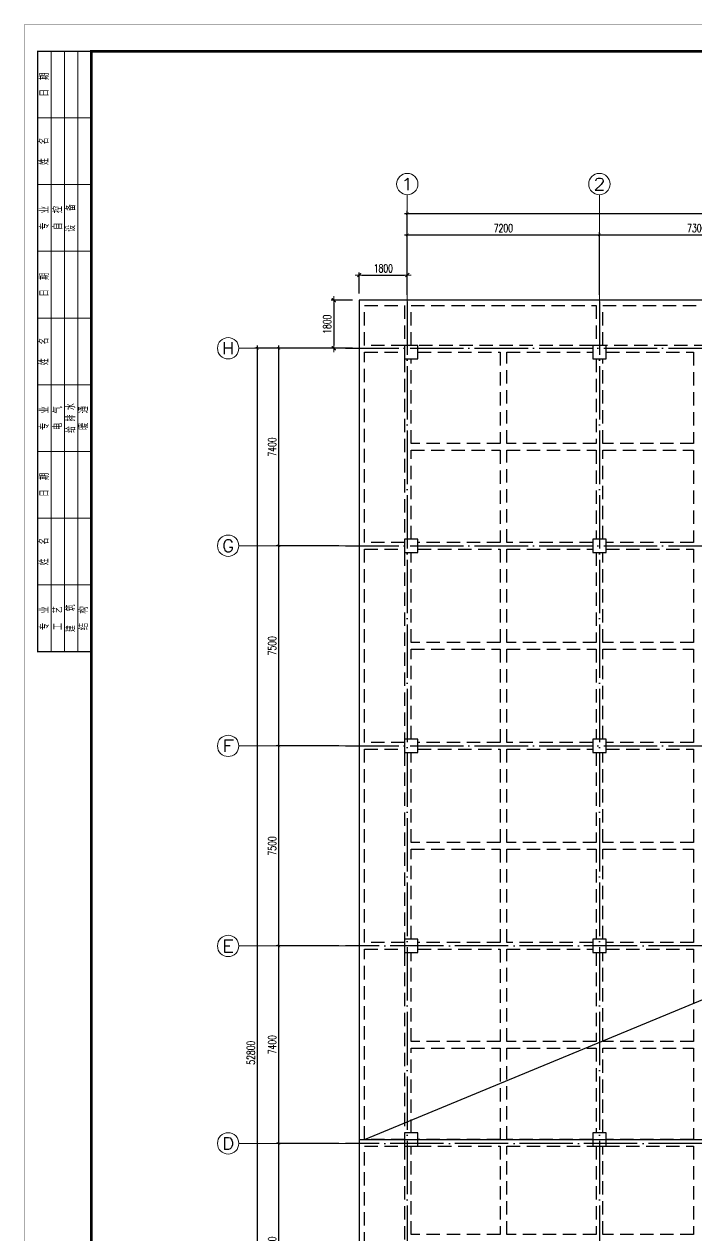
# Model space of a CAD drawing. Extents: x -21254 to 860439, y -324318 to 454338.
# Drawn here: x 399183 to 424393, y -201501 to -156098 of the extents above; entities that cross this region are included whole.
import ezdxf
from ezdxf.enums import TextEntityAlignment as Align

# ---------------------------------------------------------------- set-up
doc = ezdxf.new("R2010")
doc.units = 0
doc.header["$LTSCALE"] = 1000
doc.header["$MEASUREMENT"] = 0
doc.linetypes.add('DASHED', pattern=[0.75, 0.5, -0.25])
doc.linetypes.add('DOTE', pattern=[2.42, 2, -0.2, 0.02, -0.2])
doc.layers.get('0').update_dxf_attribs({"linetype": 'CONTINUOUS'})
doc.layers.get('Defpoints').update_dxf_attribs({"linetype": 'CONTINUOUS', "lineweight": 5})
for name, color, linetype in [('AXIS_TEXT', 7, 'CONTINUOUS'), ('BEAM_CONT', 4, 'CONTINUOUS'), ('BEAM_DASH', 144, 'DASHED'), ('COLU', 7, 'CONTINUOUS'), ('DIMENSION', 3, 'CONTINUOUS'), ('DOTE', 1, 'DOTE')]:
    doc.layers.add(name, color=color, linetype=linetype)
doc.layers.add('DIM', color=3, linetype='CONTINUOUS', lineweight=5)
doc.layers.add('FRAME', color=3, linetype='CONTINUOUS', lineweight=5)
doc.styles.add('_TCH_AXIS', font='COMPLEX', dxfattribs={"bigfont": 'GBCBIG'})
doc.styles.add('COMPLEX', font='COMPLEX')
doc.styles.add('DXFS', font='txt.shx', dxfattribs={"width": 0.65, "bigfont": 'dxfs.shx'})
doc.styles.add('TSSD_Dimension', font='TXT.shx', dxfattribs={"width": 0.7, "bigfont": 'hztxt.shx'})
doc.dimstyles.new('TSSD_100_100$0', dxfattribs={"dimtxt": 300, "dimasz": 100, "dimexe": 100, "dimexo": 250, "dimgap": 100, "dimtad": 1, "dimdec": 0, "dimzin": 0, "dimdsep": 46, "dimtxsty": 'TSSD_Dimension', "dimblk1": '_tsdbk', "dimblk2": '_tsdbk', "dimsah": 1, "dimcen": 0, "dimdle": 100, "dimclrt": 7, "dimadec": 1, "dimazin": 0, "dimtfac": 1, "dimtdec": 0, "dimtix": 1, "dimtmove": 2, "dimatfit": 3, "dimldrblk": '_tsdbk', "dimfxl": 100, "dimtolj": 1, "dimtzin": 0, "dimarcsym": 0})

# ---------------------------------------------------------------- blocks, each defined once
blk = doc.blocks.new('_ARCHTICK')
at = {"color": 0, "linetype": 'ByBlock', "const_width": 0.15}
blk.add_lwpolyline([(-0.5, -0.5), (0.5, 0.5)], dxfattribs=at)
blk = doc.blocks.new('*D1281')
at = {"layer": 'Defpoints', "color": 0, "ltscale": 0.5, "transparency": 16777216}
for p in [(420743, -163988), (413543, -166488), (420743, -166488)]:
    blk.add_point(p, dxfattribs=at)
at = {"layer": 'DIM', "color": 0, "lineweight": -2, "ltscale": 0.5, "transparency": 16777216}
for p, q in [((413543, -166238), (413543, -163888)), ((420743, -166238), (420743, -163888)), ((413443, -163988), (420843, -163988))]:
    blk.add_line(p, q, dxfattribs=at)
at = {"layer": 'DIM', "color": 0, "lineweight": -2, "ltscale": 0.5, "transparency": 16777216, "xscale": 100, "yscale": 100, "zscale": 100, "rotation": 180}
blk.add_blockref('_ARCHTICK', (413543, -163988), dxfattribs=at)
at = {"layer": 'DIM', "color": 0, "lineweight": -2, "ltscale": 0.5, "transparency": 16777216, "xscale": 100, "yscale": 100, "zscale": 100}
blk.add_blockref('_ARCHTICK', (420743, -163988), dxfattribs=at)
at = {"layer": 'DIM', "color": 3, "ltscale": 0.5, "transparency": 16777216, "insert": (417143, -163738), "char_height": 300, "attachment_point": 5, "style": 'TSSD_Dimension'}
blk.add_mtext('\\A1;7200', dxfattribs=at)
blk = doc.blocks.new('*D1282')
at = {"layer": 'Defpoints', "color": 0, "ltscale": 0.5, "transparency": 16777216}
for p in [(428043, -163988), (420743, -166488), (428043, -166488)]:
    blk.add_point(p, dxfattribs=at)
at = {"layer": 'DIM', "color": 0, "lineweight": -2, "ltscale": 0.5, "transparency": 16777216}
for p, q in [((420743, -166238), (420743, -163888)), ((428043, -166238), (428043, -163888)), ((420643, -163988), (428143, -163988))]:
    blk.add_line(p, q, dxfattribs=at)
at = {"layer": 'DIM', "color": 0, "lineweight": -2, "ltscale": 0.5, "transparency": 16777216, "xscale": 100, "yscale": 100, "zscale": 100, "rotation": 180}
blk.add_blockref('_ARCHTICK', (420743, -163988), dxfattribs=at)
at = {"layer": 'DIM', "color": 0, "lineweight": -2, "ltscale": 0.5, "transparency": 16777216, "xscale": 100, "yscale": 100, "zscale": 100}
blk.add_blockref('_ARCHTICK', (428043, -163988), dxfattribs=at)
at = {"layer": 'DIM', "color": 3, "ltscale": 0.5, "transparency": 16777216, "insert": (424393, -163738), "char_height": 300, "attachment_point": 5, "style": 'TSSD_Dimension'}
blk.add_mtext('\\A1;7300', dxfattribs=at)
blk = doc.blocks.new('*D1292')
at = {"layer": 'Defpoints', "color": 0, "ltscale": 0.5, "transparency": 16777216}
for p in [(485843, -163188), (413543, -166488), (485843, -166488)]:
    blk.add_point(p, dxfattribs=at)
at = {"layer": 'DIM', "color": 0, "lineweight": -2, "ltscale": 0.5, "transparency": 16777216}
for p, q in [((413443, -163188), (485943, -163188)), ((413543, -166238), (413543, -163088)), ((485843, -166238), (485843, -163088))]:
    blk.add_line(p, q, dxfattribs=at)
at = {"layer": 'DIM', "color": 0, "lineweight": -2, "ltscale": 0.5, "transparency": 16777216, "xscale": 100, "yscale": 100, "zscale": 100, "rotation": 180}
blk.add_blockref('_ARCHTICK', (413543, -163188), dxfattribs=at)
at = {"layer": 'DIM', "color": 0, "lineweight": -2, "ltscale": 0.5, "transparency": 16777216, "xscale": 100, "yscale": 100, "zscale": 100}
blk.add_blockref('_ARCHTICK', (485843, -163188), dxfattribs=at)
at = {"layer": 'DIM', "color": 3, "ltscale": 0.5, "transparency": 16777216, "insert": (449693, -162938), "char_height": 300, "attachment_point": 5, "style": 'TSSD_Dimension'}
blk.add_mtext('\\A1;72300', dxfattribs=at)
blk = doc.blocks.new('*D1295')
at = {"layer": 'Defpoints', "color": 0, "ltscale": 0.5, "transparency": 16777216}
for p in [(408727, -198041), (411227, -198041), (411227, -205741)]:
    blk.add_point(p, dxfattribs=at)
at = {"layer": 'DIM', "color": 0, "lineweight": -2, "ltscale": 0.5, "transparency": 16777216}
for p, q in [((408727, -205841), (408727, -197941)), ((410977, -198041), (408627, -198041)), ((410977, -205741), (408627, -205741))]:
    blk.add_line(p, q, dxfattribs=at)
at = {"layer": 'DIM', "color": 0, "lineweight": -2, "ltscale": 0.5, "transparency": 16777216, "xscale": 100, "yscale": 100, "zscale": 100}
for p, rotation in [((408727, -198041), 90), ((408727, -205741), 270)]:
    blk.add_blockref('_ARCHTICK', p, dxfattribs=dict(at, rotation=rotation))
at = {"layer": 'DIM', "color": 3, "ltscale": 0.5, "transparency": 16777216, "insert": (408477, -201891), "char_height": 300, "attachment_point": 5, "rotation": 90, "style": 'TSSD_Dimension'}
blk.add_mtext('\\A1;7700', dxfattribs=at)
blk = doc.blocks.new('*D1296')
at = {"layer": 'Defpoints', "color": 0, "ltscale": 0.5, "transparency": 16777216}
for p in [(408727, -190641), (411227, -190641), (411227, -198041)]:
    blk.add_point(p, dxfattribs=at)
at = {"layer": 'DIM', "color": 0, "lineweight": -2, "ltscale": 0.5, "transparency": 16777216}
for p, q in [((410977, -190641), (408627, -190641)), ((408727, -198141), (408727, -190541)), ((410977, -198041), (408627, -198041))]:
    blk.add_line(p, q, dxfattribs=at)
at = {"layer": 'DIM', "color": 0, "lineweight": -2, "ltscale": 0.5, "transparency": 16777216, "xscale": 100, "yscale": 100, "zscale": 100}
for p, rotation in [((408727, -190641), 90), ((408727, -198041), 270)]:
    blk.add_blockref('_ARCHTICK', p, dxfattribs=dict(at, rotation=rotation))
at = {"layer": 'DIM', "color": 3, "ltscale": 0.5, "transparency": 16777216, "insert": (408477, -194341), "char_height": 300, "attachment_point": 5, "rotation": 90, "style": 'TSSD_Dimension'}
blk.add_mtext('\\A1;7400', dxfattribs=at)
blk = doc.blocks.new('*D1297')
at = {"layer": 'Defpoints', "color": 0, "ltscale": 0.5, "transparency": 16777216}
for p in [(408727, -183141), (411227, -183141), (411227, -190641)]:
    blk.add_point(p, dxfattribs=at)
at = {"layer": 'DIM', "color": 0, "lineweight": -2, "ltscale": 0.5, "transparency": 16777216}
for p, q in [((410977, -183141), (408627, -183141)), ((408727, -190741), (408727, -183041)), ((410977, -190641), (408627, -190641))]:
    blk.add_line(p, q, dxfattribs=at)
at = {"layer": 'DIM', "color": 0, "lineweight": -2, "ltscale": 0.5, "transparency": 16777216, "xscale": 100, "yscale": 100, "zscale": 100}
for p, rotation in [((408727, -183141), 90), ((408727, -190641), 270)]:
    blk.add_blockref('_ARCHTICK', p, dxfattribs=dict(at, rotation=rotation))
at = {"layer": 'DIM', "color": 3, "ltscale": 0.5, "transparency": 16777216, "insert": (408477, -186891), "char_height": 300, "attachment_point": 5, "rotation": 90, "style": 'TSSD_Dimension'}
blk.add_mtext('\\A1;7500', dxfattribs=at)
blk = doc.blocks.new('*D1298')
at = {"layer": 'Defpoints', "color": 0, "ltscale": 0.5, "transparency": 16777216}
for p in [(408727, -175641), (411227, -175641), (411227, -183141)]:
    blk.add_point(p, dxfattribs=at)
at = {"layer": 'DIM', "color": 0, "lineweight": -2, "ltscale": 0.5, "transparency": 16777216}
for p, q in [((410977, -175641), (408627, -175641)), ((408727, -183241), (408727, -175541)), ((410977, -183141), (408627, -183141))]:
    blk.add_line(p, q, dxfattribs=at)
at = {"layer": 'DIM', "color": 0, "lineweight": -2, "ltscale": 0.5, "transparency": 16777216, "xscale": 100, "yscale": 100, "zscale": 100}
for p, rotation in [((408727, -175641), 90), ((408727, -183141), 270)]:
    blk.add_blockref('_ARCHTICK', p, dxfattribs=dict(at, rotation=rotation))
at = {"layer": 'DIM', "color": 3, "ltscale": 0.5, "transparency": 16777216, "insert": (408477, -179391), "char_height": 300, "attachment_point": 5, "rotation": 90, "style": 'TSSD_Dimension'}
blk.add_mtext('\\A1;7500', dxfattribs=at)
blk = doc.blocks.new('*D1299')
at = {"layer": 'Defpoints', "color": 0, "ltscale": 0.5, "transparency": 16777216}
for p in [(408727, -168241), (411227, -168241), (411227, -175641)]:
    blk.add_point(p, dxfattribs=at)
at = {"layer": 'DIM', "color": 0, "lineweight": -2, "ltscale": 0.5, "transparency": 16777216}
for p, q in [((410977, -168241), (408627, -168241)), ((408727, -175741), (408727, -168141)), ((410977, -175641), (408627, -175641))]:
    blk.add_line(p, q, dxfattribs=at)
at = {"layer": 'DIM', "color": 0, "lineweight": -2, "ltscale": 0.5, "transparency": 16777216, "xscale": 100, "yscale": 100, "zscale": 100}
for p, rotation in [((408727, -168241), 90), ((408727, -175641), 270)]:
    blk.add_blockref('_ARCHTICK', p, dxfattribs=dict(at, rotation=rotation))
at = {"layer": 'DIM', "color": 3, "ltscale": 0.5, "transparency": 16777216, "insert": (408477, -171941), "char_height": 300, "attachment_point": 5, "rotation": 90, "style": 'TSSD_Dimension'}
blk.add_mtext('\\A1;7400', dxfattribs=at)
blk = doc.blocks.new('*D1300')
at = {"layer": 'Defpoints', "color": 0, "ltscale": 0.5, "transparency": 16777216}
for p in [(407927, -168241), (411227, -168241), (411227, -221041)]:
    blk.add_point(p, dxfattribs=at)
at = {"layer": 'DIM', "color": 0, "lineweight": -2, "ltscale": 0.5, "transparency": 16777216}
for p, q in [((410977, -168241), (407827, -168241)), ((407927, -221141), (407927, -168141)), ((410977, -221041), (407827, -221041))]:
    blk.add_line(p, q, dxfattribs=at)
at = {"layer": 'DIM', "color": 0, "lineweight": -2, "ltscale": 0.5, "transparency": 16777216, "xscale": 100, "yscale": 100, "zscale": 100}
for p, rotation in [((407927, -168241), 90), ((407927, -221041), 270)]:
    blk.add_blockref('_ARCHTICK', p, dxfattribs=dict(at, rotation=rotation))
at = {"layer": 'DIM', "color": 3, "ltscale": 0.5, "transparency": 16777216, "insert": (407677, -194641), "char_height": 300, "attachment_point": 5, "rotation": 90, "style": 'TSSD_Dimension'}
blk.add_mtext('\\A1;52800', dxfattribs=at)
blk = doc.blocks.new('_AXISO')
blk.add_circle((0, 0), 0.5)
at = {"layer": 'AXIS_TEXT', "style": 'COMPLEX', "width": 1.041667}
blk.add_attdef('A', text='', height=0.56, dxfattribs=at).set_placement((-0.25, -0.28), (0.25, -0.28), align=Align.FIT)
blk = doc.blocks.new('_tsdbk')
blk.add_line((-1, 0), (1.5, 0))
at = {"const_width": 0.5}
blk.add_lwpolyline([(-0.7, -0.7), (0.7, 0.7)], dxfattribs=at)
blk = doc.blocks.new('*D1303')
at = {"layer": 'Defpoints', "color": 0, "transparency": 16777216}
for p in [(413543, -165497), (411743, -166441), (413543, -166441)]:
    blk.add_point(p, dxfattribs=at)
at = {"layer": 'DIM', "color": 0, "lineweight": -2, "transparency": 16777216}
for p, q in [((411743, -166191), (411743, -165397)), ((411843, -165497), (413443, -165497)), ((413543, -166191), (413543, -165397))]:
    blk.add_line(p, q, dxfattribs=at)
at = {"layer": 'DIM', "color": 0, "lineweight": -2, "transparency": 16777216, "xscale": 100, "yscale": 100, "zscale": 100}
for p, rotation in [((411743, -165497), 179.9999999999999), ((413543, -165497), 359.9999999999999)]:
    blk.add_blockref('_tsdbk', p, dxfattribs=dict(at, rotation=rotation))
at = {"layer": 'DIM', "color": 7, "transparency": 16777216, "insert": (412643, -165247), "char_height": 300, "attachment_point": 5, "style": 'TSSD_Dimension'}
blk.add_mtext('\\A1;1800', dxfattribs=at)
blk = doc.blocks.new('*D1304')
at = {"layer": 'Defpoints', "color": 0, "transparency": 16777216}
for p in [(411743, -166441), (410784, -168241), (411743, -168241)]:
    blk.add_point(p, dxfattribs=at)
at = {"layer": 'DIM', "color": 0, "lineweight": -2, "transparency": 16777216}
for p, q in [((411493, -166441), (410684, -166441)), ((410784, -166541), (410784, -168141)), ((411493, -168241), (410684, -168241))]:
    blk.add_line(p, q, dxfattribs=at)
at = {"layer": 'DIM', "color": 0, "lineweight": -2, "transparency": 16777216, "xscale": 100, "yscale": 100, "zscale": 100}
for p, rotation in [((410784, -166441), 89.99999999999993), ((410784, -168241), 269.9999999999999)]:
    blk.add_blockref('_tsdbk', p, dxfattribs=dict(at, rotation=rotation))
at = {"layer": 'DIM', "color": 7, "transparency": 16777216, "insert": (410534, -167341), "char_height": 300, "attachment_point": 5, "rotation": 90, "style": 'TSSD_Dimension'}
blk.add_mtext('\\A1;1800', dxfattribs=at)
blk = doc.blocks.new('BW-42863411', base_point=(676491, -11107, 0))
at = {"layer": 'FRAME'}
for points, const_width in [([(676491, 72993), (676491, -11107), (795391, -11107), (795391, 72993)], 20), ([(678991, 71993), (678991, -10107), (794391, -10107), (794391, 71993)], 100)]:
    blk.add_lwpolyline(points, close=True, dxfattribs=dict(at, const_width=const_width))
at = {"layer": 'FRAME', "const_width": 50}
blk.add_lwpolyline([(678991, 71993), (676991, 71993), (676991, 49493), (678991, 49493)], dxfattribs=at)
at = {"layer": 'FRAME'}
for points in [[(677491, 49493), (677491, 71993)], [(677991, 49493), (677991, 71993)], [(678491, 49493), (678491, 71993)], [(678991, 69493), (676991, 69493)], [(678991, 66993), (676991, 66993)], [(678991, 64493), (676991, 64493)], [(678991, 61993), (676991, 61993)], [(678991, 59493), (676991, 59493)], [(678991, 56993), (676991, 56993)], [(678991, 54493), (676991, 54493)], [(678991, 51993), (676991, 51993)]]:
    blk.add_lwpolyline(points, dxfattribs=at)
at = {"layer": 'FRAME', "char_height": 300, "attachment_point": 5, "rotation": 90, "style": 'DXFS'}
for s, insert, width in [('{\\f宋体|b0|i0|c134|p2;日\\Ftxt.shx,dxfs.shx|c134;  \\f宋体|b0|i0|c134|p2;期\\P}', (677241, 70743), 1132.5), ('姓   名', (677241, 68243), 1185), ('{\\f宋体|b0|i0|c134|p2;专\\Ftxt.shx,dxfs.shx|c134;  \\f宋体|b0|i0|c134|p2;业\\P}', (677241, 65743), 1203.38), ('{\\f宋体|b0|i0|c134|p2;自\\Ftxt.shx,dxfs.shx|c134;  \\f宋体|b0|i0|c134|p2;控\\P}', (677741, 65743), 1148.25), ('设   备', (678241, 65743), 1227), ('{\\f宋体|b0|i0|c134|p2;日\\Ftxt.shx,dxfs.shx|c134;  \\f宋体|b0|i0|c134|p2;期\\P}', (677241, 63243), 1132.5), ('姓   名', (677241, 60743), 1185), ('{\\f宋体|b0|i0|c134|p2;专\\Ftxt.shx,dxfs.shx|c134;  \\f宋体|b0|i0|c134|p2;业\\P}', (677241, 58243), 1203.38), ('{\\f宋体|b0|i0|c134|p2;电\\Ftxt.shx,dxfs.shx|c134;  \\f宋体|b0|i0|c134|p2;气\\P}', (677741, 58243), 1182.38), ('给 排 水', (678241, 58243), 1352.62), ('{\\f宋体|b0|i0|c134|p2;暖\\Ftxt.shx,dxfs.shx|c134;  \\f宋体|b0|i0|c134|p2;通\\P}', (678711, 58243), 1200.75), ('{\\f宋体|b0|i0|c134|p2;日\\Ftxt.shx,dxfs.shx|c134;  \\f宋体|b0|i0|c134|p2;期\\P}', (677241, 55743), 1132.5), ('姓   名', (677241, 53243), 1185), ('{\\f宋体|b0|i0|c134|p2;专\\Ftxt.shx,dxfs.shx|c134;  \\f宋体|b0|i0|c134|p2;业\\P}', (677241, 50743), 1203.38), ('{\\f宋体|b0|i0|c134|p2;工\\Ftxt.shx,dxfs.shx|c134;  \\f宋体|b0|i0|c134|p2;艺\\P}', (677741, 50743), 1177.12), ('建   筑', (678241, 50743), 1206), ('{\\f宋体|b0|i0|c134|p2;结\\Ftxt.shx,dxfs.shx|c134;  \\f宋体|b0|i0|c134|p2;构\\P}', (678711, 50743), 1192.88)]:
    blk.add_mtext(s, dxfattribs=dict(at, insert=insert, width=width))

msp = doc.modelspace()

# ---------------------------------------------------------------- linework, layer by layer
at = {"layer": 'BEAM_CONT'}
for p, q in [((435442.798, -166440.958), (411742.798, -166440.958)), ((411742.798, -166440.958), (411742.798, -221140.958)), ((411942.798, -197890.958), (487442.798, -166640.958)), ((411742.798, -197890.958), (434942.798, -197890.958))]:
    msp.add_line(p, q, dxfattribs=at)
at = {"layer": 'BEAM_DASH'}
for p, q in [((411942.798, -168140.958), (411942.798, -166640.958)), ((411942.798, -166640.958), (413442.798, -166640.958)), ((413442.798, -166640.958), (413442.798, -168140.958)), ((413692.798, -166640.958), (420617.798, -166640.958)), ((413692.798, -168140.958), (413692.798, -166640.958)), ((420617.798, -166640.958), (420617.798, -168140.958)), ((420867.798, -166640.958), (427917.798, -166640.958)), ((420867.798, -168140.958), (420867.798, -166640.958)), ((413442.798, -168140.958), (411942.798, -168140.958)), ((411942.798, -175515.958), (411942.798, -168390.958)), ((411942.798, -168390.958), (413442.798, -168390.958)), ((420492.798, -168140.958), (413942.798, -168140.958)), ((413942.798, -168390.958), (417017.798, -168390.958)), ((417017.798, -168390.958), (417017.798, -171815.958)), ((417267.798, -168390.958), (420492.798, -168390.958)), ((417267.798, -171815.958), (417267.798, -168390.958)), ((427792.798, -168140.958), (420992.798, -168140.958)), ((420992.798, -168390.958), (424267.798, -168390.958)), ((424267.798, -168390.958), (424267.798, -171815.958)), ((413442.798, -168640.958), (413442.798, -175390.958)), ((413692.798, -171815.958), (413692.798, -168640.958)), ((420617.798, -168640.958), (420617.798, -171815.958)), ((420867.798, -171815.958), (420867.798, -168640.958)), ((417017.798, -171815.958), (413692.798, -171815.958)), ((413692.798, -172065.958), (417017.798, -172065.958)), ((413692.798, -175390.958), (413692.798, -172065.958)), ((417017.798, -172065.958), (417017.798, -175515.958)), ((420617.798, -171815.958), (417267.798, -171815.958)), ((417267.798, -175515.958), (417267.798, -172065.958)), ((417267.798, -172065.958), (420617.798, -172065.958)), ((420617.798, -172065.958), (420617.798, -175390.958)), ((424267.798, -171815.958), (420867.798, -171815.958)), ((420867.798, -172065.958), (424267.798, -172065.958)), ((420867.798, -175390.958), (420867.798, -172065.958)), ((424267.798, -172065.958), (424267.798, -175515.958)), ((413442.798, -175515.958), (411942.798, -175515.958)), ((417017.798, -175515.958), (413942.798, -175515.958)), ((420492.798, -175515.958), (417267.798, -175515.958)), ((424267.798, -175515.958), (420992.798, -175515.958)), ((411942.798, -183015.958), (411942.798, -175765.958)), ((411942.798, -175765.958), (413442.798, -175765.958)), ((413442.798, -175890.958), (413442.798, -182890.958)), ((413692.798, -179265.958), (413692.798, -175890.958)), ((413942.798, -175765.958), (417017.798, -175765.958)), ((417017.798, -175765.958), (417017.798, -179265.958)), ((417267.798, -175765.958), (420492.798, -175765.958)), ((417267.798, -179265.958), (417267.798, -175765.958)), ((420617.798, -175890.958), (420617.798, -179265.958)), ((420867.798, -179265.958), (420867.798, -175890.958)), ((420992.798, -175765.958), (424267.798, -175765.958)), ((424267.798, -175765.958), (424267.798, -179265.958)), ((417017.798, -179265.958), (413692.798, -179265.958)), ((420617.798, -179265.958), (417267.798, -179265.958)), ((424267.798, -179265.958), (420867.798, -179265.958)), ((413692.798, -179515.958), (417017.798, -179515.958)), ((413692.798, -182890.958), (413692.798, -179515.958)), ((417017.798, -179515.958), (417017.798, -183015.958)), ((417267.798, -183015.958), (417267.798, -179515.958)), ((417267.798, -179515.958), (420617.798, -179515.958)), ((420617.798, -179515.958), (420617.798, -182890.958)), ((420867.798, -179515.958), (424267.798, -179515.958)), ((420867.798, -182890.958), (420867.798, -179515.958)), ((424267.798, -179515.958), (424267.798, -183015.958)), ((413442.798, -183015.958), (411942.798, -183015.958)), ((411942.798, -190515.958), (411942.798, -183265.958)), ((411942.798, -183265.958), (413442.798, -183265.958)), ((413442.798, -183390.958), (413442.798, -190390.958)), ((413692.798, -186765.958), (413692.798, -183390.958)), ((417017.798, -183015.958), (413942.798, -183015.958)), ((413942.798, -183265.958), (417017.798, -183265.958)), ((417017.798, -183265.958), (417017.798, -186765.958)), ((420492.798, -183015.958), (417267.798, -183015.958)), ((417267.798, -183265.958), (420492.798, -183265.958)), ((417267.798, -186765.958), (417267.798, -183265.958)), ((420617.798, -183390.958), (420617.798, -186765.958)), ((420867.798, -186765.958), (420867.798, -183390.958)), ((424267.798, -183015.958), (420992.798, -183015.958)), ((420992.798, -183265.958), (424267.798, -183265.958)), ((424267.798, -183265.958), (424267.798, -186765.958)), ((417017.798, -186765.958), (413692.798, -186765.958)), ((413692.798, -187015.958), (417017.798, -187015.958)), ((413692.798, -190390.958), (413692.798, -187015.958)), ((417017.798, -187015.958), (417017.798, -190515.958)), ((420617.798, -186765.958), (417267.798, -186765.958)), ((417267.798, -190515.958), (417267.798, -187015.958)), ((417267.798, -187015.958), (420617.798, -187015.958)), ((420617.798, -187015.958), (420617.798, -190390.958)), ((424267.798, -186765.958), (420867.798, -186765.958)), ((420867.798, -187015.958), (424267.798, -187015.958)), ((420867.798, -190390.958), (420867.798, -187015.958)), ((424267.798, -187015.958), (424267.798, -190515.958)), ((413442.798, -190515.958), (411942.798, -190515.958)), ((417017.798, -190515.958), (413942.798, -190515.958)), ((420492.798, -190515.958), (417267.798, -190515.958)), ((424267.798, -190515.958), (420992.798, -190515.958)), ((411942.798, -197890.958), (411942.798, -190765.958)), ((411942.798, -190765.958), (413442.798, -190765.958)), ((413442.798, -190890.958), (413442.798, -197640.958)), ((413692.798, -194215.958), (413692.798, -190890.958)), ((413942.798, -190765.958), (417017.798, -190765.958)), ((417017.798, -190765.958), (417017.798, -194215.958)), ((417267.798, -190765.958), (420492.798, -190765.958)), ((417267.798, -194215.958), (417267.798, -190765.958)), ((420617.798, -190890.958), (420617.798, -194215.958)), ((420867.798, -194215.958), (420867.798, -190890.958)), ((420992.798, -190765.958), (424267.798, -190765.958)), ((424267.798, -190765.958), (424267.798, -194215.958)), ((417017.798, -194215.958), (413692.798, -194215.958)), ((420617.798, -194215.958), (417267.798, -194215.958)), ((424267.798, -194215.958), (420867.798, -194215.958)), ((413692.798, -194465.958), (417017.798, -194465.958)), ((413692.798, -197640.958), (413692.798, -194465.958)), ((417017.798, -194465.958), (417017.798, -197890.958)), ((417267.798, -197890.958), (417267.798, -194465.958)), ((417267.798, -194465.958), (420617.798, -194465.958)), ((420617.798, -194465.958), (420617.798, -197640.958)), ((420867.798, -194465.958), (424267.798, -194465.958)), ((420867.798, -197640.958), (420867.798, -194465.958)), ((424267.798, -194465.958), (424267.798, -197890.958)), ((413442.798, -197890.958), (411942.798, -197890.958)), ((417017.798, -197890.958), (413942.798, -197890.958)), ((420492.798, -197890.958), (417267.798, -197890.958)), ((424267.798, -197890.958), (420992.798, -197890.958)), ((411942.798, -205615.958), (411942.798, -198140.958)), ((411942.798, -198140.958), (413442.798, -198140.958)), ((413442.798, -198140.958), (413442.798, -205490.958)), ((413692.798, -201450.958), (413692.798, -198140.958)), ((413942.798, -198140.958), (417017.798, -198140.958)), ((417017.798, -198140.958), (417017.798, -201450.958)), ((417267.798, -198140.958), (420492.798, -198140.958)), ((417267.798, -201450.958), (417267.798, -198140.958)), ((420617.798, -198140.958), (420617.798, -201450.958)), ((420867.798, -201450.958), (420867.798, -198140.958)), ((420992.798, -198140.958), (424267.798, -198140.958)), ((424267.798, -198140.958), (424267.798, -201450.958)), ((417017.798, -201450.958), (413692.798, -201450.958)), ((420617.798, -201450.958), (417267.798, -201450.958)), ((424267.798, -201450.958), (420867.798, -201450.958))]:
    msp.add_line(p, q, dxfattribs=at)
at = {"layer": 'COLU'}
for points in [[(413942.798, -168640.958), (413942.798, -168140.958), (413442.798, -168140.958), (413442.798, -168640.958)], [(420992.798, -168640.958), (420992.798, -168140.958), (420492.798, -168140.958), (420492.798, -168640.958)], [(413942.798, -175890.958), (413942.798, -175390.958), (413442.798, -175390.958), (413442.798, -175890.958)], [(420992.798, -175890.958), (420992.798, -175390.958), (420492.798, -175390.958), (420492.798, -175890.958)], [(413942.798, -183390.958), (413942.798, -182890.958), (413442.798, -182890.958), (413442.798, -183390.958)], [(420992.798, -183390.958), (420992.798, -182890.958), (420492.798, -182890.958), (420492.798, -183390.958)], [(413942.798, -190890.958), (413942.798, -190390.958), (413442.798, -190390.958), (413442.798, -190890.958)], [(420992.798, -190890.958), (420992.798, -190390.958), (420492.798, -190390.958), (420492.798, -190890.958)], [(413942.798, -198140.958), (413942.798, -197640.958), (413442.798, -197640.958), (413442.798, -198140.958)], [(420992.798, -198140.958), (420992.798, -197640.958), (420492.798, -197640.958), (420492.798, -198140.958)]]:
    msp.add_lwpolyline(points, close=True, dxfattribs=at)
at = {"layer": 'DIM', "ltscale": 0.5}
for p, q in [((413542.798, -166488.111), (413542.798, -162488.111)), ((420742.798, -166488.111), (420742.798, -162488.111)), ((411227.167, -168240.958), (407227.167, -168240.958)), ((411227.167, -175640.958), (407227.167, -175640.958)), ((411227.167, -183140.958), (407227.167, -183140.958)), ((411227.167, -190640.958), (407227.167, -190640.958)), ((411227.167, -198040.958), (407227.167, -198040.958))]:
    msp.add_line(p, q, dxfattribs=at)
at = {"layer": 'DOTE', "linetype": 'DOTE'}
for p, q in [((413542.798, -166488.111), (413542.798, -222178.446)), ((420742.798, -166488.111), (420742.798, -222178.446)), ((411227.167, -168240.958), (487502.48, -168240.958)), ((411227.167, -175640.958), (487502.48, -175640.958)), ((411227.167, -183140.958), (487502.48, -183140.958)), ((487502.48, -190640.958), (411227.167, -190640.958)), ((487502.48, -198040.958), (411227.167, -198040.958))]:
    msp.add_line(p, q, dxfattribs=at)

# ---------------------------------------------------------------- block references
at = {"layer": 'DIM', "ltscale": 0.5}
ref = msp.add_blockref('_AXISO', (413542.798, -162088.111), dxfattribs=dict(at, xscale=800, yscale=800, zscale=800))
ref.add_attrib('A', '1', dxfattribs={"layer": 'AXIS_TEXT', "height": 452.548, "style": '_TCH_AXIS', "width": 2.333333}).set_placement((413316.523, -162314.385), (413769.072, -162314.385), align=Align.FIT)
ref = msp.add_blockref('_AXISO', (420742.798, -162088.111), dxfattribs=dict(at, xscale=800, yscale=800, zscale=800))
ref.add_attrib('A', '2', dxfattribs={"layer": 'AXIS_TEXT', "height": 452.548, "style": '_TCH_AXIS', "width": 1.5}).set_placement((420516.523, -162314.385), (420969.072, -162314.385), align=Align.FIT)
ref = msp.add_blockref('_AXISO', (406827.167, -168240.958), dxfattribs=dict(at, xscale=800, yscale=800, zscale=800))
ref.add_attrib('A', 'H', dxfattribs={"layer": 'AXIS_TEXT', "height": 452.548, "style": '_TCH_AXIS', "width": 1.05}).set_placement((406600.893, -168467.232), (407053.441, -168467.232), align=Align.FIT)
ref = msp.add_blockref('_AXISO', (406827.167, -175640.958), dxfattribs=dict(at, xscale=800, yscale=800, zscale=800))
ref.add_attrib('A', 'G', dxfattribs={"layer": 'AXIS_TEXT', "height": 452.548, "style": '_TCH_AXIS', "width": 1.166667}).set_placement((406600.893, -175867.232), (407053.441, -175867.232), align=Align.FIT)
ref = msp.add_blockref('_AXISO', (406827.167, -183140.958), dxfattribs=dict(at, xscale=800, yscale=800, zscale=800))
ref.add_attrib('A', 'F', dxfattribs={"layer": 'AXIS_TEXT', "height": 452.548, "style": '_TCH_AXIS', "width": 1.3125}).set_placement((406600.893, -183367.232), (407053.441, -183367.232), align=Align.FIT)
ref = msp.add_blockref('_AXISO', (406827.167, -190640.958), dxfattribs=dict(at, xscale=800, yscale=800, zscale=800))
ref.add_attrib('A', 'E', dxfattribs={"layer": 'AXIS_TEXT', "height": 452.548, "style": '_TCH_AXIS', "width": 1.3125}).set_placement((406600.893, -190867.232), (407053.441, -190867.232), align=Align.FIT)
ref = msp.add_blockref('_AXISO', (406827.167, -198040.958), dxfattribs=dict(at, xscale=800, yscale=800, zscale=800))
ref.add_attrib('A', 'D', dxfattribs={"layer": 'AXIS_TEXT', "height": 452.548, "style": '_TCH_AXIS', "width": 1.235294}).set_placement((406600.893, -198267.232), (407053.441, -198267.232), align=Align.FIT)
at = {"layer": 'DIMENSION'}
msp.add_blockref('BW-42863411', (399193.009, -240207.747, 0), dxfattribs=at)

# ---------------------------------------------------------------- dimensions: what is measured, and where the dimension line sits
at = {"layer": 'DIM', "ltscale": 0.5}
for p1, p2, distance, picture, middle in [((413542.798, -166488.111), (485842.798, -166488.111), 3300, '*D1292', (449692.798, -162938.111)), ((413542.798, -166488.111), (420742.798, -166488.111), 2500, '*D1281', (417142.798, -163738.111)), ((420742.798, -166488.111), (428042.798, -166488.111), 2500, '*D1282', (424392.798, -163738.111)), ((411227.167, -221040.958), (411227.167, -168240.958), 3300, '*D1300', (407677.167, -194640.958)), ((411227.167, -175640.958), (411227.167, -168240.958), 2500, '*D1299', (408477.167, -171940.958)), ((411227.167, -183140.958), (411227.167, -175640.958), 2500, '*D1298', (408477.167, -179390.958)), ((411227.167, -190640.958), (411227.167, -183140.958), 2500, '*D1297', (408477.167, -186890.958)), ((411227.167, -198040.958), (411227.167, -190640.958), 2500, '*D1296', (408477.167, -194340.958)), ((411227.167, -205740.958), (411227.167, -198040.958), 2500, '*D1295', (408477.167, -201890.958))]:
    dim = msp.add_aligned_dim(p1=p1, p2=p2, distance=distance, dimstyle='TSSD_100_100$0', override={"dimblk": 'ARCHTICK', "dimsah": 0, "dimclrt": 3, "dimadec": 0, "dimfxl": 1}, dxfattribs=at)
    dim.commit()
    dim.dimension.update_dxf_attribs({"geometry": picture, "text_midpoint": middle})
at = {"layer": 'DIM'}
dim = msp.add_linear_dim(base=(413542.798, -165496.711), p1=(411742.798, -166440.958), p2=(413542.798, -166440.958), dimstyle='TSSD_100_100$0', dxfattribs=at)
dim.commit()
dim.dimension.update_dxf_attribs({"geometry": '*D1303', "text_midpoint": (412642.798, -165246.711)})
dim = msp.add_linear_dim(base=(410784.346, -168240.958), p1=(411742.798, -166440.958), p2=(411742.798, -168240.958), angle=90, dimstyle='TSSD_100_100$0', dxfattribs=at)
dim.commit()
dim.dimension.update_dxf_attribs({"geometry": '*D1304', "text_midpoint": (410534.346, -167340.958)})

doc.saveas('drawing.dxf')
